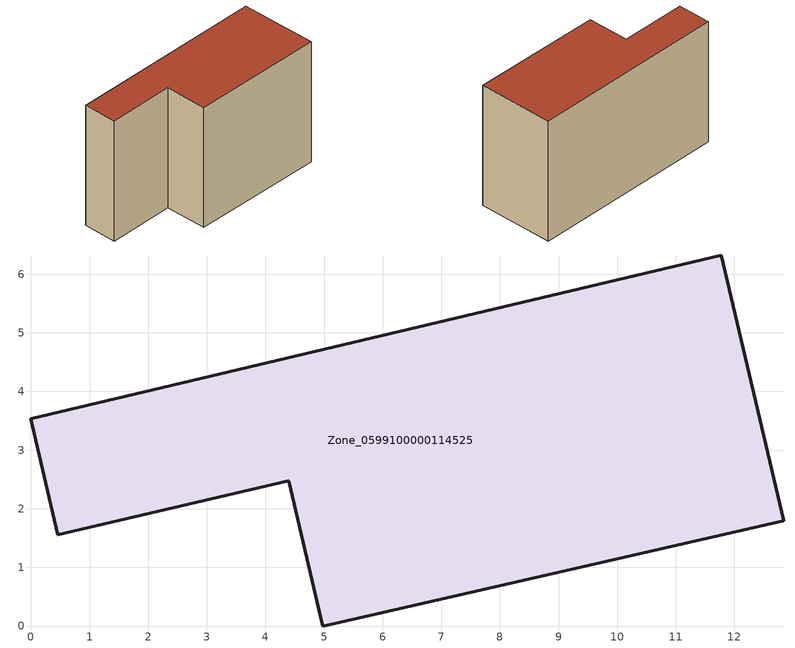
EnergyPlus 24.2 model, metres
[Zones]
Zone_0599100000114525
 floor ground (C_G): 4.4,2.48 0.46,1.56 0,3.54 11.78,6.33 12.84,1.8 4.98,0 z0
 wall outside (C_F): 11.78,6.33 0,3.54 0.46,1.56 4.4,2.48 4.98,0 12.84,1.8 11.78,6.33 z0:7.62
 roof outside (C_R): 4.98,0 12.84,1.8 11.78,6.33 0,3.54 0.46,1.56 4.4,2.48 z7.62
[BUILDING]
Pand.0599100000114525: North Axis=0; Terrain=City; Loads Convergence Tolerance Value=0.04; Temperature Convergence Tolerance Value=0.4; Solar Distribution=FullExterior; Maximum Number of Warmup Days=25; Minimum Number of Warmup Days=1
[Site:Location]
Rotterdam.The.Hague.AP_ZH_NLD Design_Conditions: Latitude=51.96; Longitude=4.45; Time Zone=1; Elevation=-4.5
[SITE:GROUNDTEMPERATURE:BUILDINGSURFACE]
18, 18, 18, 18, 18, 18, 18, 18, 18, 18, 18, 18
[MATERIAL] Thermal Absorptance=0.9; Solar Absorptance=0.7; Visible Absorptance=0.7
Name | Roughness | Thickness | Conductivity | Density | Specific Heat
G.TI.1946 | MediumSmooth | 0.15 | 1 | 540 | 1210
F.TI.1946 | Rough | 0.3 | 0.857143 | 1920 | 840
R.TI.1946 | MediumRough | 0.2 | 0.1 | 1500 | 1000
[CONSTRUCTION]
C_G: G.TI.1946
C_F: F.TI.1946
C_R: R.TI.1946
[ZONE]
Zone_0599100000114525: Type=1; Multiplier=1; Ceiling Height=Autocalculate; Volume=Autocalculate; Floor Area=autocalculate; Part of Total Floor Area=Yes
[ZONEINFILTRATION:DESIGNFLOWRATE]
Infil_Zone_0599100000114525: Zone or ZoneList or Space or SpaceList=Zone_0599100000114525; Schedule=AlwaysOn; Design Flow Rate Calculation Method=Flow/Area; Flow Rate per Floor Area=0.003; Constant Term Coefficient=1; Temperature Term Coefficient=0; Velocity Term Coefficient=0; Velocity Squared Term Coefficient=0
[HVACTEMPLATE:ZONE:IDEALLOADSAIRSYSTEM]
Zone_0599100000114525: Maximum Heating Supply Air Temperature=50; Minimum Cooling Supply Air Temperature=13; Maximum Heating Supply Air Humidity Ratio=0.0156; Minimum Cooling Supply Air Humidity Ratio=0.0077; Heating Limit=NoLimit; Cooling Limit=NoLimit; Dehumidification Control Type=ConstantSensibleHeatRatio; Cooling Sensible Heat Ratio=0.7; Dehumidification Setpoint=60; Humidification Control Type=None; Humidification Setpoint=30; Outdoor Air Method=None; Outdoor Air Flow Rate per Person=0.00944; Outdoor Air Flow Rate per Zone Floor Area=0; Outdoor Air Flow Rate per Zone=0; Demand Controlled Ventilation Type=None; Outdoor Air Economizer Type=NoEconomizer; Heat Recovery Type=None; Sensible Heat Recovery Effectiveness=0.7; Latent Heat Recovery Effectiveness=0.65
[ZONECONTROL:THERMOSTAT]
ThermostatControl_Zone_0599100000114525: Zone or ZoneList=Zone_0599100000114525; Control Type Schedule=DualSetpointControlType; Control 1=Thermostat_Zone_0599100000114525; Temperature Difference Between Cutout And Setpoint=0
[THERMOSTATSETPOINT:DUALSETPOINT]
Thermostat_Zone_0599100000114525: Heating Setpoint Temperature Schedule=HeatingSetpoint_Zone_0599100000114525; Cooling Setpoint Temperature Schedule=CoolingSetpoint_Zone_0599100000114525
[SCHEDULE:COMPACT]
HeatingSetpoint_Zone_0599100000114525: Through: 12/31, For: AllDays, Until: 24:00, 21
CoolingSetpoint_Zone_0599100000114525: Through: 12/31, For: AllDays, Until: 24:00, 24
DualSetpointControlType: Through: 12/31, For: AllDays, Until: 24:00, 4
AlwaysOn: Through: 12/31, For: AllDays, Until: 24:00, 1
